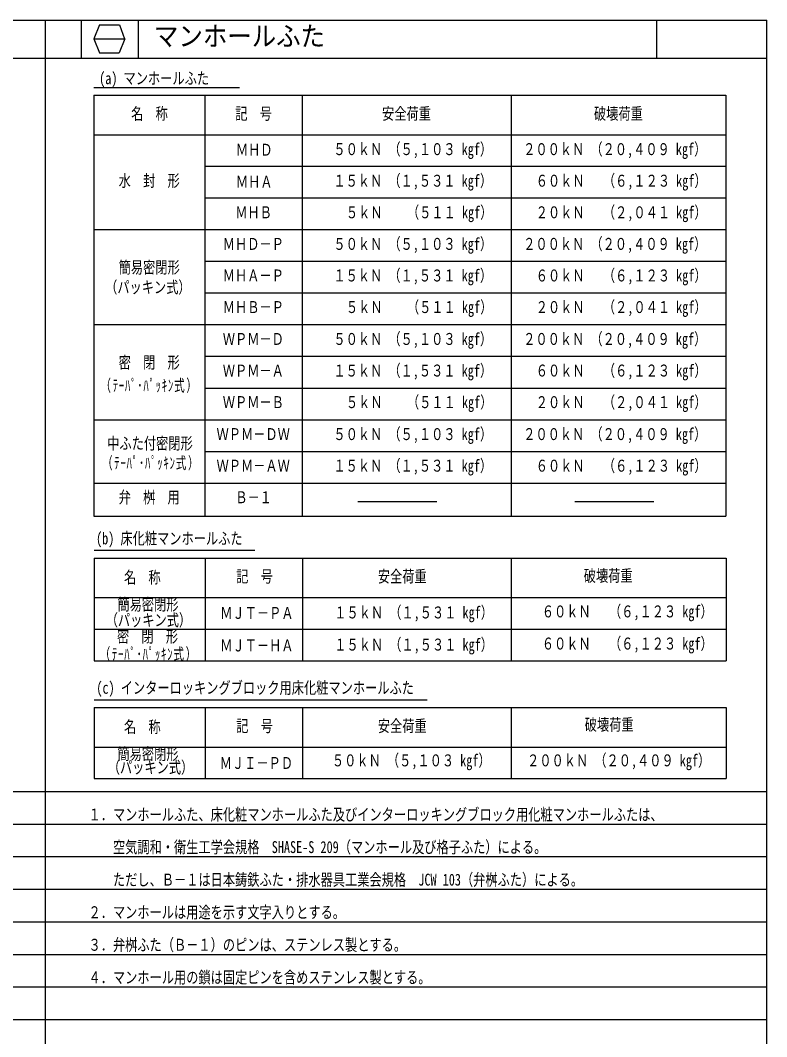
# Model space of a CAD drawing. Units: millimetres on the paper. Extents: x -287 to 287, y -191 to 191.
# Drawn here: x 143.9 to 281.3, y -2.5 to 184.8 of the extents above; entities that cross this region are included whole.
import ezdxf
from ezdxf.enums import TextEntityAlignment as Align

# ---------------------------------------------------------------- set-up
doc = ezdxf.new("R2010")
doc.units = ezdxf.units.MM
for name, color, linetype in [('0-0_線', 7, 'Continuous'), ('0-1_文字', 7, 'Continuous'), ('0-3_図面枠', 7, 'Continuous')]:
    doc.layers.add(name, color=color, linetype=linetype)
doc.styles.add('ＭＳ ゴシック', font='')
doc.styles.get('ＭＳ ゴシック').set_extended_font_data('MS Gothic')

msp = doc.modelspace()

# ---------------------------------------------------------------- linework, layer by layer
at = {"layer": '0-0_線'}
for p, q in [((148.438, 184.771), (148.438, -187.95)), ((155.117, 184.771), (155.117, 177.771)), ((158.475, 183.932), (157.451, 181.351)), ((158.475, 183.932), (162.119, 183.932)), ((162.119, 183.932), (163.074, 181.356)), ((165.587, 184.771), (165.587, 177.771)), ((261.021, 184.771), (261.021, 177.771)), ((157.449, 181.356), (163.103, 181.356)), ((163.103, 181.356), (162.111, 178.78)), ((-286.857, 177.771), (281.328, 177.771)), ((157.418, 172.422), (184.276, 172.422)), ((157.418, 170.967), (273.796, 170.967)), ((157.418, 170.967), (157.418, 93.461)), ((177.872, 170.967), (177.872, 93.461)), ((195.775, 170.967), (195.775, 93.461)), ((234.246, 170.967), (234.246, 93.461)), ((273.796, 170.967), (273.796, 93.461)), ((157.418, 163.694), (273.796, 163.694)), ((177.872, 157.875), (273.796, 157.875)), ((177.872, 152.056), (273.796, 152.056)), ((157.418, 146.237), (273.796, 146.237)), ((177.872, 140.418), (273.796, 140.418)), ((177.872, 134.599), (273.796, 134.599)), ((157.418, 128.724), (273.796, 128.724)), ((177.872, 122.905), (273.796, 122.905)), ((177.872, 117.019), (273.796, 117.019)), ((157.418, 111.2), (273.796, 111.2)), ((177.872, 105.314), (273.796, 105.314)), ((157.418, 99.495), (273.796, 99.495)), ((206.023, 96.128), (220.57, 96.128)), ((246.018, 96.128), (260.565, 96.128)), ((157.418, 93.461), (273.796, 93.461)), ((157.463, 87.172), (187.05, 87.172)), ((157.463, 85.717), (273.842, 85.717)), ((157.463, 85.717), (157.463, 66.805)), ((177.918, 85.717), (177.918, 66.805)), ((195.82, 85.717), (195.82, 66.805)), ((234.292, 85.717), (234.292, 66.805)), ((273.842, 85.717), (273.842, 66.805)), ((157.463, 78.443), (273.842, 78.443)), ((157.463, 72.624), (273.842, 72.624)), ((157.463, 66.805), (273.842, 66.805)), ((157.463, 59.625), (218.788, 59.625)), ((157.463, 58.171), (273.842, 58.171)), ((157.463, 58.171), (157.463, 45.078)), ((177.918, 58.171), (177.918, 45.078)), ((195.82, 58.171), (195.82, 45.078)), ((234.292, 58.171), (234.292, 45.078)), ((273.842, 58.171), (273.842, 45.078)), ((157.463, 50.897), (273.842, 50.897)), ((157.463, 45.078), (273.842, 45.078)), ((-286.857, 42.712), (281.328, 42.712)), ((-286.857, 36.712), (281.328, 36.712)), ((-286.857, 30.712), (281.328, 30.712)), ((-286.857, 24.712), (281.328, 24.712)), ((-286.857, 18.712), (281.328, 18.712)), ((-286.857, 12.712), (281.328, 12.712)), ((-286.857, 6.712), (281.328, 6.712)), ((-286.857, 0.712), (281.328, 0.712))]:
    msp.add_line(p, q, dxfattribs=at)
msp.add_lwpolyline([(157.449, 181.356), (158.458, 178.78), (162.111, 178.78)], dxfattribs=at)
at = {"layer": '0-3_図面枠'}
msp.add_line((-286.867, 184.771), (281.328, 184.771), dxfattribs=at)
msp.add_lwpolyline([(-286.857, -187.95), (281.328, -187.95), (281.328, 184.771)], dxfattribs=at)

# ---------------------------------------------------------------- texts
at = {"layer": '0-1_文字', "style": 'ＭＳ ゴシック'}
for s, height, width, p in [('マンホールふた', 3.666, 0.9, (168.495, 178.932)), ('(a) マンホールふた', 2.199, 0.75, (158.404, 172.34)), ('名\u3000称', 2.199, 0.75, (164.295, 165.831)), ('記\u3000号', 2.199, 0.75, (183.474, 165.831)), ('安全荷重', 2.199, 0.75, (210.511, 165.831)), ('破壊荷重', 2.199, 0.75, (249.521, 165.831)), ('ＭＨＤ', 2.199, 0.75, (183.586, 159.167)), ('５０ｋＮ （５,１０３ kgf）', 2.199, 0.75, (201.546, 159.284)), ('２００ｋＮ （２０,４０９ kgf）', 2.199, 0.75, (236.496, 159.284)), ('水\u3000封\u3000形', 2.199, 0.75, (161.995, 153.465)), ('ＭＨＡ', 2.199, 0.75, (183.586, 153.263)), ('１５ｋＮ （１,５３１ kgf）', 2.199, 0.75, (201.546, 153.465)), ('６０ｋＮ\u3000 （６,１２３ kgf）', 2.199, 0.75, (238.796, 153.465)), ('ＭＨＢ', 2.199, 0.75, (183.474, 147.646)), ('５ｋＮ \u3000 （５１１ kgf）', 2.199, 0.75, (203.846, 147.646)), ('２０ｋＮ \u3000（２,０４１ kgf）', 2.199, 0.75, (238.796, 147.646)), ('ＭＨＤ－Ｐ', 2.199, 0.75, (181.174, 141.828)), ('５０ｋＮ （５,１０３ kgf）', 2.199, 0.75, (201.546, 141.828)), ('２００ｋＮ （２０,４０９ kgf）', 2.199, 0.75, (236.496, 141.828)), ('簡易密閉形', 2.199, 0.75, (161.995, 137.509)), ('ＭＨＡ－Ｐ', 2.199, 0.75, (181.174, 136.009)), ('１５ｋＮ （１,５３１ kgf）', 2.199, 0.75, (201.546, 136.009)), ('６０ｋＮ\u3000 （６,１２３ kgf）', 2.199, 0.75, (238.796, 136.009)), ('（パッキン式）', 2.199, 0.75, (159.507, 133.852)), ('ＭＨＢ－Ｐ', 2.199, 0.75, (181.174, 130.19)), ('５ｋＮ \u3000 （５１１ kgf）', 2.199, 0.75, (203.846, 130.19)), ('２０ｋＮ \u3000（２,０４１ kgf）', 2.199, 0.75, (238.796, 130.19)), ('５０ｋＮ （５,１０３ kgf）', 2.199, 0.75, (201.546, 124.315)), ('２００ｋＮ （２０,４０９ kgf）', 2.199, 0.75, (236.496, 124.315)), ('ＷＰＭ－Ｄ', 2.199, 0.75, (181.174, 124.315)), ('密\u3000閉\u3000形', 2.199, 0.75, (161.995, 119.996)), ('１５ｋＮ （１,５３１ kgf）', 2.199, 0.75, (201.546, 118.496)), ('６０ｋＮ\u3000 （６,１２３ kgf）', 2.199, 0.75, (238.796, 118.496)), ('ＷＰＭ－Ａ', 2.199, 0.75, (181.174, 118.496)), ('ＷＰＭ－Ｂ', 2.199, 0.75, (181.174, 112.677)), ('５ｋＮ  \u3000（５１１ kgf）', 2.199, 0.75, (203.846, 112.677)), ('２０ｋＮ \u3000（２,０４１ kgf）', 2.199, 0.75, (238.796, 112.677)), ('ＷＰＭ－ＤＷ', 2.199, 0.75, (180.024, 106.791)), ('５０ｋＮ （５,１０３ kgf）', 2.199, 0.75, (201.546, 106.791)), ('２００ｋＮ （２０,４０９ kgf）', 2.199, 0.75, (236.496, 106.791)), ('中ふた付密閉形', 2.199, 0.75, (159.888, 105.094)), ('ＷＰＭ－ＡＷ', 2.199, 0.75, (180.024, 100.972)), ('１５ｋＮ （１,５３１ kgf）', 2.199, 0.75, (201.546, 100.972)), ('６０ｋＮ\u3000 （６,１２３ kgf）', 2.199, 0.75, (238.796, 100.972)), ('弁\u3000桝\u3000用', 2.199, 0.75, (161.995, 95.153)), ('Ｂ－１', 2.199, 0.75, (183.474, 95.153)), ('(b) 床化粧マンホールふた', 2.199, 0.75, (157.833, 87.578)), ('名\u3000称', 2.199, 0.75, (162.981, 80.407)), ('記\u3000号', 2.199, 0.75, (183.631, 80.583)), ('安全荷重', 2.199, 0.75, (209.723, 80.583)), ('破壊荷重', 2.199, 0.75, (247.645, 80.703)), ('簡易密閉形', 2.199, 0.75, (161.769, 75.435)), ('１５ｋＮ （１,５３１ kgf）', 2.199, 0.75, (201.701, 73.936)), ('６０ｋＮ\u3000 （６,１２３ kgf）', 2.199, 0.75, (239.924, 74.126)), ('（パッキン式）', 2.199, 0.75, (159.602, 72.536)), ('ＭＪＴ－ＰＡ', 2.199, 0.75, (180.701, 73.84)), ('密\u3000閉\u3000形', 2.199, 0.75, (161.677, 69.516)), ('１５ｋＮ （１,５３１ kgf）', 2.199, 0.75, (201.701, 68.013)), ('６０ｋＮ\u3000 （６,１２３ kgf）', 2.199, 0.75, (239.924, 68.203)), ('ＭＪＴ－ＨＡ', 2.199, 0.75, (180.701, 67.859)), ('(c) インターロッキングブロック用床化粧マンホールふた', 2.199, 0.75, (157.89, 60.06)), ('安全荷重', 2.199, 0.75, (209.723, 53.036)), ('破壊荷重', 2.199, 0.75, (247.823, 53.278)), ('名\u3000称', 2.199, 0.75, (162.981, 52.861)), ('記\u3000号', 2.199, 0.75, (183.631, 53.036)), ('簡易密閉形', 2.199, 0.75, (161.769, 47.888)), ('ＭＪＩ－ＰＤ', 2.199, 0.75, (180.606, 46.205)), ('５０ｋＮ （５,１０３ kgf）', 2.199, 0.75, (201.275, 46.688)), ('２００ｋＮ （２０,４０９ kgf）', 2.199, 0.75, (237.213, 46.688)), ('（パッキン式）', 2.199, 0.75, (159.985, 45.399)), ('１．マンホールふた、床化粧マンホールふた及びインターロッキングブロック用化粧マンホールふたは、', 2.199, 0.75, (156.438, 36.712)), ('\u3000\u3000空気調和・衛生工学会規格\u3000SHASE-S 209（マンホール及び格子ふた）による。', 2.199, 0.75, (156.438, 30.712)), ('\u3000\u3000ただし、Ｂ－１は日本鋳鉄ふた・排水器具工業会規格\u3000JCW 103（弁桝ふた）による。', 2.199, 0.75, (156.438, 24.712)), ('２．マンホールは用途を示す文字入りとする。', 2.199, 0.75, (156.438, 18.712)), ('３．弁桝ふた（Ｂ－１）のピンは、ステンレス製とする。', 2.199, 0.75, (156.438, 12.712)), ('４．マンホール用の鎖は固定ピンを含めステンレス製とする。', 2.199, 0.75, (156.438, 6.712))]:
    msp.add_text(s, height=height, dxfattribs=dict(at, width=width)).set_placement(p, align=Align.BOTTOM_LEFT)
at = {"layer": '0-1_文字', "char_height": 2.199, "attachment_point": 7, "style": 'ＭＳ ゴシック'}
for insert in [(158.637, 116.125), (158.936, 101.856), (158.504, 66.648)]:
    msp.add_mtext('\\T1.16;\\W0.65;（ﾃｰﾊﾟ･ﾊﾟｯｷﾝ式）', dxfattribs=dict(at, insert=insert))

doc.saveas('drawing.dxf')
